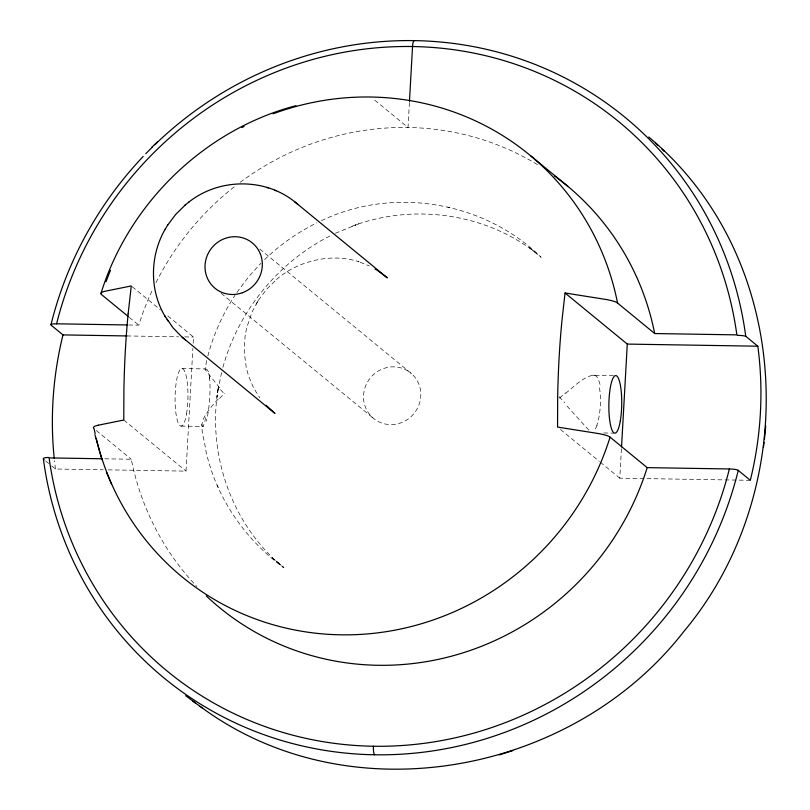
<?xml version="1.0" encoding="UTF-8"?>
<svg xmlns="http://www.w3.org/2000/svg" width="810" height="810" viewBox="0 0 810 810"><rect width="100%" height="100%" fill="white"/><g stroke="black" fill="none" stroke-linecap="round" stroke-linejoin="round"><path stroke-width="0.61" stroke-dasharray="4.05 3.04" d="M108.196 469.861L186.016 471.126L192.881 348.31M193.165 343.298L193.509 337.031L167.255 315.475M409.404 102.576L408.017 127.484L372.833 98.597M750.323 480.31L619.792 478.183L621.472 448.102M217.576 392.718L218.467 386.907C206.611 453.084 231.387 525.042 283.824 567.739C244.448 539.085 215.308 496.419 205.406 448.558C204.576 439 199.503 428.561 203.229 419.205C207.117 411.298 212.989 404.575 219.004 398.216M217.252 394.996L216.969 397.275L217.758 391.433M217.92 390.44L221.687 371.972M206.672 360.582L204.991 369.4L219.591 387.777M207.826 356.005C213.516 334.479 222.75 313.905 234.971 295.296M222.922 367.325C238.494 310.311 279.308 260.83 332.353 234.748M256.041 304.165L258.501 300.085L252.153 311.809L246.625 327.959L245.086 335.968L244.205 351.621L246.291 367.821L248.569 375.962L253.591 387.879L259.757 397.781M258.41 300.257L266.723 289.16L276.666 279.339M236.874 292.461L248.731 276.686L260.901 263.24M264.597 259.595C279.997 244.742 297.716 232.278 316.923 222.831M565.552 393.407C573.895 386.704 581.833 378.047 592.474 375.233L614.496 375.577M276.443 279.531C297.402 261.124 330.986 252.528 359.053 261.802L357.736 261.306L369.411 265.933M335.411 233.25L358.739 223.844L350.507 226.76M321.459 220.674C393.174 186.168 484.329 201.386 541.11 257.317L529.497 247.718L537.384 254.026C486.931 213.739 415.631 203.421 355.144 225.079M181.106 426.1L203.664 426.445M128.658 324.982L138.773 325.144A273.314 262.318 -50.6 0 1 152.726 289.292M126.988 335.947L178.453 336.788M184.72 336.889L193.509 337.031M181.946 368.54L204.859 368.925A22.326 1.002 51.2 0 1 205.791 369.664M603.814 432.965L613.656 433.137M104.723 458.814L131.271 459.24A273.314 262.318 -50.6 0 0 196.881 586.551M51.698 465.912L55.475 469.01L103.174 469.78M447.839 207.097L449.742 207.532M272.17 558.009L283.915 567.597L272.302 557.999M560.469 429.492L599.37 461.416M600.342 462.216L619.792 478.183M259.767 249.065L411.46 373.592A29.362 28.178 -50.6 0 1 400.879 422.871A29.362 28.178 -50.6 0 1 364.166 390.703A29.362 28.178 -50.6 0 1 411.46 373.592M221.191 293.331L372.883 417.849M132.243 286.74L160.451 309.886M129.327 317.388L138.773 325.144M123.778 420.036L186.016 471.126M96.329 430.555L131.271 459.24M45.664 460.951L48.681 463.431M276.311 561.158L280.027 564.499M588.779 430.049L564.965 403.836M217.181 485.21L218.173 487.448M55.475 469.01A362.931 348.33 -50.6 0 1 54.472 460.728M155.996 282.579A273.314 262.318 -50.6 0 1 236.206 185.318M240.175 182.311A273.314 262.318 -50.6 0 1 539.45 165.837M223.297 392.658A56.062 8.758 44.5 0 1 218.346 387.16M219.49 398.419A56.062 21.232 -42.1 0 1 224.694 393.316M205.74 369.066A28.714 7.077 -80.2 0 1 209.567 379.242M209.506 376.903A28.704 4.728 -86.4 0 1 206.287 421.099M205.487 417.545A28.714 5.012 87.8 0 1 202.53 426.495M202.389 426.009A22.326 5.933 -47.5 0 1 201.801 424.298M559.123 396.718A56.062 4.728 48.5 0 1 564.661 402.722M559.568 398.156A56.062 9.771 -42.6 0 1 565.421 392.82M597.102 425.311A28.714 7.077 -80.2 0 1 595.026 429.28M599.491 387.798A28.704 8.394 -87.7 0 1 596.778 425.442M594.55 375.151A28.714 7.179 86.9 0 1 600.159 384.912M592.505 375.192A22.326 6.581 -47.4 0 1 594.449 375.688M186.533 413.88A28.785 6.429 -89.1 0 0 182.544 368.651A28.785 6.429 -89.1 0 0 175.507 409.435A28.785 6.429 -89.1 0 0 186.533 413.88"/><path stroke-width="1.21" d="M409.475 101.331L412.543 46.535A7.341 1.64 -89.1 0 1 414.538 40.621M621.543 446.857L627.284 344.088L565.046 292.997L561.938 320.76A228.855 51.111 -89.1 0 0 557.665 396.88L557.553 427.093L596.95 433.32A28.735 4.89 3.2 0 1 610.112 437.157M200.05 706.34C348.796 817.087 572.518 774.866 683.853 631.456C802.862 489.615 794.397 258.309 648.759 137.022M765.703 426.262L764.438 439.334M128.162 313.703L131.271 285.94L105.766 291.114A28.735 4.89 3.2 0 0 101.604 294.668L128.385 316.619M763.455 447.373L764.093 442.29M101.047 293.159C129.013 203.148 204.586 129.711 295.903 105.695M165.402 228.835C149.779 255.484 149.172 290.648 165.544 317.095M167.569 225.281L175.598 214.518L185.308 204.95M165.27 229.078L167.66 225.099M151.683 147.41L157.393 141.892M188.538 202.348C218.427 178.24 264.465 177.501 294.557 201.66L387.322 277.84L377.784 270.682M185.085 205.143L188.821 202.115M512.77 750.637L499.193 754.91M98.263 425.209L123.778 420.036L123.91 389.833A228.855 51.111 -89.1 0 1 128.152 313.683M127.393 324.962L56.589 323.808A355.59 341.283 -50.6 0 1 412.543 46.535A355.59 341.283 -50.6 0 1 736.867 334.874L654.693 333.538L617.564 303.061A273.314 262.318 -50.6 0 0 273.142 113.795M143.228 156.421A362.931 348.33 -50.6 0 0 50.898 324.992L62.977 334.905L126.988 335.947M627.284 344.088L757.826 346.204A362.931 348.33 -50.6 0 1 750.323 480.31L738.254 470.397A362.931 348.33 -50.6 0 1 374.615 754.778A362.931 348.33 -50.6 0 1 43.406 459.098A7.412 1.681 4 0 1 48.61 457.478M102.192 458.774L49.096 457.903A355.59 341.283 -50.6 0 0 373.42 746.243A7.341 1.64 -89.1 0 0 374.615 754.778M206.236 595.887A273.314 262.318 -50.6 0 0 647.19 467.633L729.375 468.97A7.412 1.266 2.9 0 1 738.345 470.397M565.046 292.997L604.452 299.224A28.735 4.89 3.2 0 1 617.605 303.061M267.006 187.424L268.323 187.91M274.792 190.269L276.149 190.775M375.04 268.991L376.883 270.084M185.692 695.668L195.342 702.918M192.8 701.106L202.581 708.142M530.935 156.036L568.053 186.513M757.826 346.204L745.747 336.292A362.931 348.33 -50.6 0 0 515.17 57.277A362.931 348.33 -50.6 0 0 154.74 144.798M647.19 467.633L610.072 437.157A273.314 262.318 -50.6 0 1 345.688 634.858A273.314 262.318 -50.6 0 1 96.218 438.271M164.794 315.88L173.046 327.827L182.179 337.233L274.944 413.424L266.095 405.314M43.406 459.098L44.155 459.716M294.557 201.66L297.918 204.444M182.179 337.233L185.53 340.018M655.452 143.046L657.71 145.182M661.983 149.253L664.24 151.379M167.083 319.565L167.842 320.79M106.424 472.078L111.588 484.329M94.912 434.595L101.918 459.675M54.219 458.349A362.931 348.33 -50.6 0 1 62.977 334.905M50.858 324.506A7.412 1.266 2.9 0 1 56.599 323.818M145.84 153.697A362.931 348.33 -50.6 0 1 152.037 147.43M98.293 425.22A28.735 4.89 3.2 0 0 94.112 428.763A273.314 262.318 -50.6 0 0 95.145 433.532M106.029 281.748A273.314 262.318 -50.6 0 1 110.494 270.337M241.906 127.565A273.314 262.318 -50.6 0 1 244.073 126.451M554.364 175.851A273.314 262.318 -50.6 0 1 654.693 333.538M729.375 468.97A355.59 341.283 -50.6 0 1 373.42 746.243M737.454 335.32A7.412 0.84 2.4 0 1 745.777 336.292M620.308 420.927A28.785 6.429 -89.1 0 0 616.319 375.708A28.785 6.429 -89.1 0 0 609.282 416.492A28.785 6.429 -89.1 0 0 620.308 420.927M242.382 292.754A29.362 28.178 -50.6 0 0 252.963 243.476A29.362 28.178 -50.6 0 0 205.669 260.597A29.362 28.178 -50.6 0 0 242.382 292.754"/></g></svg>
